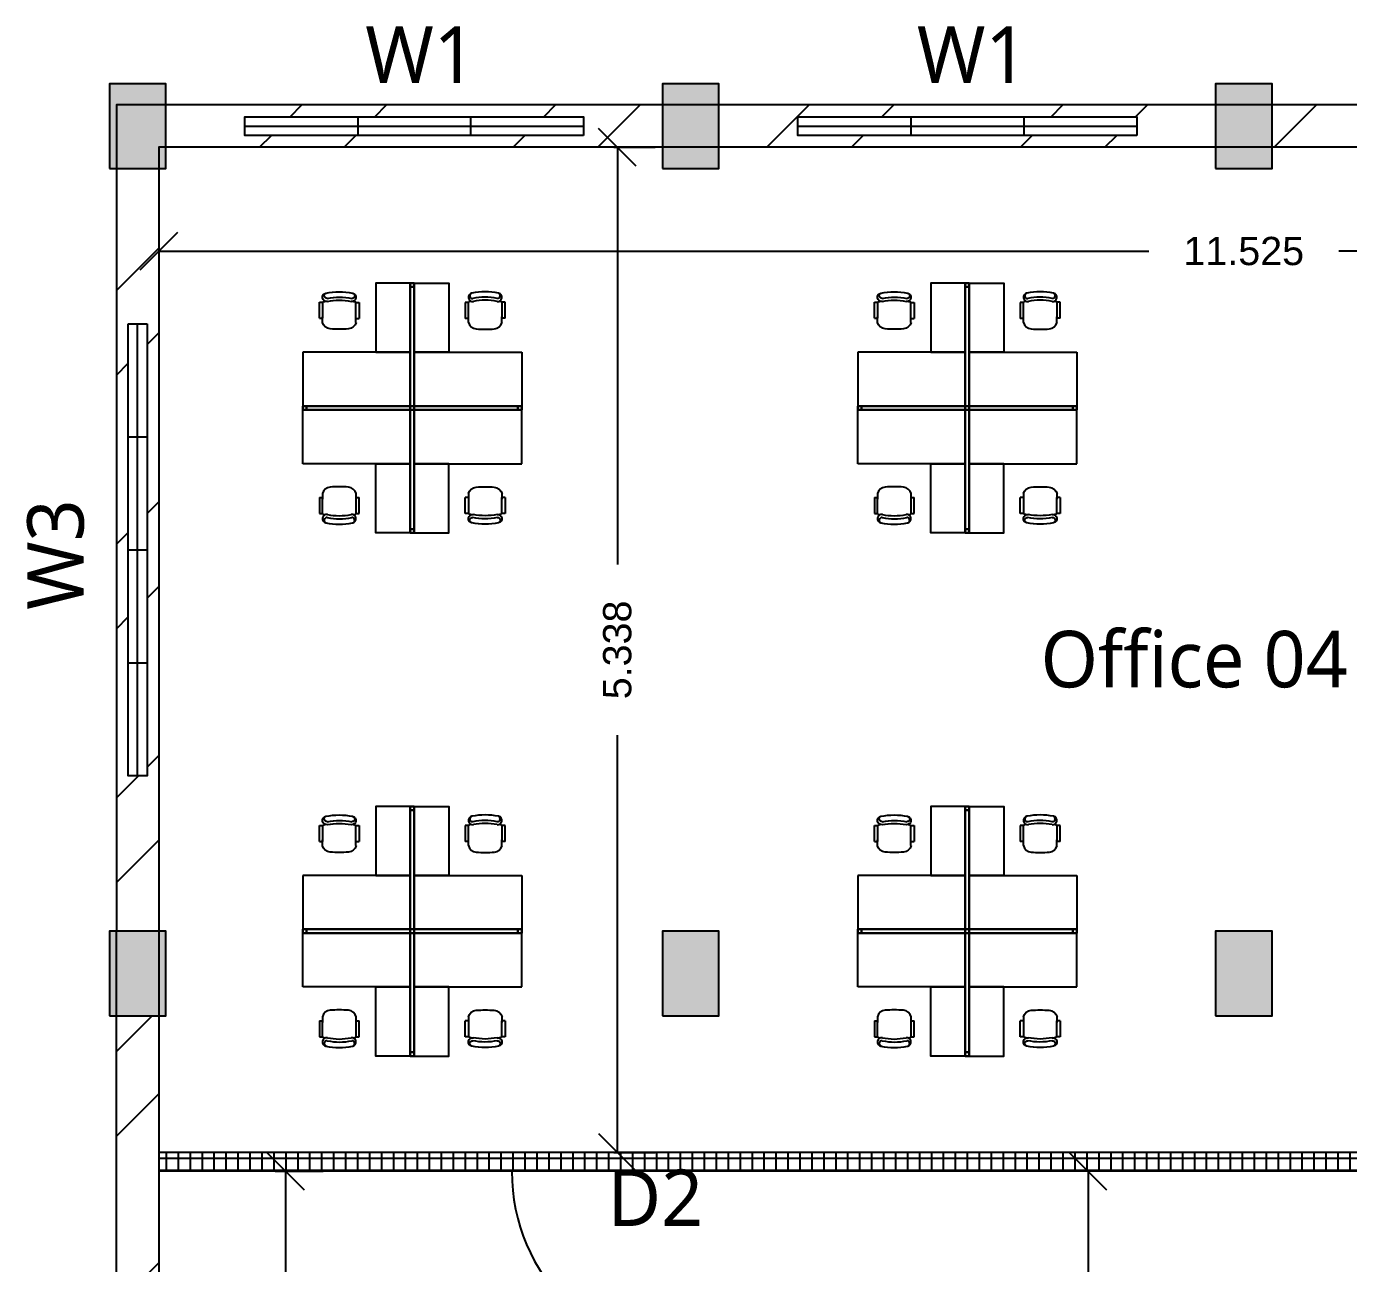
# Model space of a CAD drawing. Header units: millimetres. Extents: x 4123.3 to 4149.6, y 1802.2 to 1846.1.
# Drawn here: x 4123.99 to 4131.01, y 1839.56 to 1846.13 of the extents above; entities that cross this region are included whole.
import ezdxf

# ---------------------------------------------------------------- set-up
doc = ezdxf.new("R2010")
doc.units = ezdxf.units.MM
for name, color, linetype in [('Column hatch', 1, 'Continuous'), ('Doors', 90, 'Continuous'), ('Window', 50, 'Continuous')]:
    doc.layers.add(name, color=color, linetype=linetype)
doc.styles.add('Annotative', font='arial.ttf')
doc.dimstyles.new('Dim 2', dxfattribs={"dimtxt": 0.15, "dimasz": 0.2, "dimexe": 0.2, "dimexo": 0.2, "dimgap": 0.2, "dimtad": 0, "dimdec": 3, "dimdsep": 46, "dimtxsty": 'Annotative', "dimblk": 'OBLIQUE', "dimcen": 1, "dimadec": 0, "dimazin": 0, "dimtfac": 1, "dimtdec": 3, "dimtmove": 0, "dimatfit": 3, "dimfxl": 1, "dimarcsym": 0})
pattern_1 = [(45, (-7783.4231, -4078.2688), (-0.67351921, 0.67351921), []), (45, (-7782.9741, -4078.2688), (-0.67351921, 0.67351921), [])]

# ---------------------------------------------------------------- blocks, each defined once
blk = doc.blocks.new('CH3')
for p, q in [((-259, 349), (-259, 141)), ((-218, 349), (-259, 349)), ((-218, 142), (-218, 349)), ((259, 350), (218, 350)), ((218, 350), (218, 142)), ((259, 142), (259, 350)), ((-218, 89), (-218, 163)), ((218, 87), (218, 162))]:
    blk.add_line(p, q)
at = {"linetype": 'Continuous'}
for p, q in [((-218, 141), (-259, 141)), ((259, 142), (218, 142))]:
    blk.add_line(p, q, dxfattribs=at)
for centre, radius, start, end in [((-163, 416), 55.3, 99.8988, 279.7522), ((-166, 436), 35.2, 94.9128, 274.9128), ((0, -348), 836, 78.0899, 101.9101), ((-4, -349), 766, 78.0112, 101.9888), ((18, -535), 913, 91.1567, 100.8714), ((-18, -535), 913, 79.1286, 88.8433), ((163, 416), 55.3, 260.2478, 80.1012), ((159, 437), 36.2, 265.0872, 70.3213), ((-111, 115), 111, 193.2566, 265.9234), ((0, 1666), 1666, 265.9234, 274.0766), ((111, 115), 111, 274.0766, 345.8334)]:
    blk.add_arc(centre, radius, start, end, dxfattribs=at)
for centre, start, end in [((-181, 309), 90.7226, 132.8382), ((180, 309), 47.1618, 87.5717)]:
    blk.add_arc(centre, 54.9, start, end)
blk = doc.blocks.new('A$C2A483594')
for points in [[(950, 2350), (1400, 2350), (1400, 3250), (950, 3250)], [(1450, 3250), (1450, 3200), (1400, 3200), (1400, 3250)], [(1400, 3250), (1400, 3200), (1450, 3200), (1450, 3250)], [(1400, 3200), (1450, 3200), (1450, 1650), (1400, 1650)], [(1450, 3200), (1400, 3200), (1400, 1650), (1450, 1650)], [(1900, 2350), (1450, 2350), (1450, 3250), (1900, 3250)], [(0, 2350), (0, 1650), (1400, 1650), (1400, 2350)], [(2850, 2350), (2850, 1650), (1450, 1650), (1450, 2350)], [(0, 1600), (0, 1650), (50, 1650), (50, 1600)], [(0, 1650), (0, 1600), (50, 1600), (50, 1650)], [(0, 900), (0, 1600), (1400, 1600), (1400, 900)], [(50, 1600), (50, 1650), (1400, 1650), (1400, 1600)], [(50, 1650), (50, 1600), (1400, 1600), (1400, 1650)], [(1450, 1650), (1450, 1600), (1400, 1600), (1400, 1650)], [(1450, 1600), (1450, 1650), (1400, 1650), (1400, 1600)], [(1400, 1600), (1400, 1650), (1450, 1650), (1450, 1600)], [(1400, 1650), (1400, 1600), (1450, 1600), (1450, 1650)], [(1400, 50), (1450, 50), (1450, 1600), (1400, 1600)], [(1450, 50), (1400, 50), (1400, 1600), (1450, 1600)], [(2800, 1650), (2800, 1600), (1450, 1600), (1450, 1650)], [(2800, 1600), (2800, 1650), (1450, 1650), (1450, 1600)], [(2850, 900), (2850, 1600), (1450, 1600), (1450, 900)], [(2850, 1650), (2850, 1600), (2800, 1600), (2800, 1650)], [(2850, 1600), (2850, 1650), (2800, 1650), (2800, 1600)], [(950, 900), (1400, 900), (1400, 0), (950, 0)], [(1900, 900), (1450, 900), (1450, 0), (1900, 0)], [(1450, 0), (1450, 50), (1400, 50), (1400, 0)], [(1400, 0), (1400, 50), (1450, 50), (1450, 0)]]:
    blk.add_lwpolyline(points, close=True)
at = {"extrusion": (0, 0, -1), "zscale": -1}
blk.add_blockref('CH3', (-475, 2650), dxfattribs=at)
blk.add_blockref('CH3', (2375, 2650))
at = {"rotation": 180}
blk.add_blockref('CH3', (475, 600), dxfattribs=at)
at = {"extrusion": (0, 0, -1), "zscale": -1, "rotation": 180}
blk.add_blockref('CH3', (-2375, 600), dxfattribs=at)
blk = doc.blocks.new('_Oblique')
at = {"color": 0, "linetype": 'ByBlock', "lineweight": -2}
blk.add_line((-0.5, -0.5), (0.5, 0.5), dxfattribs=at)
blk = doc.blocks.new('*D84')
at = {"color": 0, "lineweight": -2, "transparency": 16777216}
for p, q in [((4125.3092, 1840.0514), (4125.5644, 1840.0514)), ((4125.3644, 1840.0514), (4125.3644, 1836.336)), ((4125.3644, 1831.7139), (4125.3644, 1835.4293)), ((4125.3092, 1831.7139), (4125.5644, 1831.7139))]:
    blk.add_line(p, q, dxfattribs=at)
at = {"layer": 'Defpoints', "color": 0, "transparency": 16777216}
for p in [(4125.1092, 1840.0514), (4125.3644, 1840.0514), (4125.1092, 1831.7139)]:
    blk.add_point(p, dxfattribs=at)
at = {"color": 0, "lineweight": -2, "transparency": 16777216, "xscale": 0.2, "yscale": 0.2, "zscale": 0.2}
for p, rotation in [((4125.3644, 1840.0514), 90), ((4125.3644, 1831.7139), 270)]:
    blk.add_blockref('_Oblique', p, dxfattribs=dict(at, rotation=rotation))
at = {"color": 0, "transparency": 16777216, "insert": (4125.3644, 1835.8826), "char_height": 0.15, "attachment_point": 5, "rotation": 90, "style": 'Annotative'}
blk.add_mtext('8.338', dxfattribs=at)
blk = doc.blocks.new('*D50')
at = {"color": 0, "lineweight": -2, "transparency": 16777216}
for p, q in [((4129.7311, 1840.0514), (4129.4265, 1840.0514)), ((4129.6265, 1840.0514), (4129.6265, 1838.9393)), ((4129.6265, 1837.1514), (4129.6265, 1838.2634)), ((4129.7311, 1837.1514), (4129.4265, 1837.1514))]:
    blk.add_line(p, q, dxfattribs=at)
at = {"layer": 'Defpoints', "color": 0, "transparency": 16777216}
for p in [(4129.6265, 1840.0514), (4129.9311, 1840.0514), (4129.9311, 1837.1514)]:
    blk.add_point(p, dxfattribs=at)
at = {"color": 0, "lineweight": -2, "transparency": 16777216, "xscale": 0.2, "yscale": 0.2, "zscale": 0.2}
for p, rotation in [((4129.6265, 1840.0514), 90), ((4129.6265, 1837.1514), 270)]:
    blk.add_blockref('_Oblique', p, dxfattribs=dict(at, rotation=rotation))
at = {"color": 0, "transparency": 16777216, "insert": (4129.6265, 1838.6014), "char_height": 0.15, "attachment_point": 5, "rotation": 90, "style": 'Annotative'}
blk.add_mtext('2.9', dxfattribs=at)
blk = doc.blocks.new('*D51')
at = {"color": 0, "lineweight": -2, "transparency": 16777216}
for p, q in [((4127.1082, 1845.4889), (4127.3265, 1845.4889)), ((4127.1265, 1845.4889), (4127.1265, 1843.2734)), ((4127.1265, 1840.1514), (4127.1265, 1842.3669)), ((4127.1082, 1840.1514), (4127.3265, 1840.1514))]:
    blk.add_line(p, q, dxfattribs=at)
at = {"layer": 'Defpoints', "color": 0, "transparency": 16777216}
for p in [(4126.9082, 1845.4889), (4127.1265, 1845.4889), (4126.9082, 1840.1514)]:
    blk.add_point(p, dxfattribs=at)
at = {"color": 0, "lineweight": -2, "transparency": 16777216, "xscale": 0.2, "yscale": 0.2, "zscale": 0.2}
for p, rotation in [((4127.1265, 1845.4889), 90), ((4127.1265, 1840.1514), 270)]:
    blk.add_blockref('_Oblique', p, dxfattribs=dict(at, rotation=rotation))
at = {"color": 0, "transparency": 16777216, "insert": (4127.1265, 1842.8201), "char_height": 0.15, "attachment_point": 5, "rotation": 90, "style": 'Annotative'}
blk.add_mtext('5.338', dxfattribs=at)
blk = doc.blocks.new('*D52')
at = {"color": 0, "lineweight": -2, "transparency": 16777216}
for p, q in [((4124.691, 1844.9631), (4124.691, 1844.7373)), ((4124.691, 1844.9373), (4129.9487, 1844.9373)), ((4136.216, 1844.9373), (4130.9584, 1844.9373)), ((4136.216, 1844.9631), (4136.216, 1844.7373))]:
    blk.add_line(p, q, dxfattribs=at)
at = {"layer": 'Defpoints', "color": 0, "transparency": 16777216}
for p in [(4124.691, 1845.1631), (4136.216, 1845.1631), (4136.216, 1844.9373)]:
    blk.add_point(p, dxfattribs=at)
at = {"color": 0, "lineweight": -2, "transparency": 16777216, "xscale": 0.2, "yscale": 0.2, "zscale": 0.2, "rotation": 180}
blk.add_blockref('_Oblique', (4124.691, 1844.9373), dxfattribs=at)
at = {"color": 0, "lineweight": -2, "transparency": 16777216, "xscale": 0.2, "yscale": 0.2, "zscale": 0.2}
blk.add_blockref('_Oblique', (4136.216, 1844.9373), dxfattribs=at)
at = {"color": 0, "transparency": 16777216, "insert": (4130.4535, 1844.9373), "char_height": 0.15, "attachment_point": 5, "style": 'Annotative'}
blk.add_mtext('11.525', dxfattribs=at)

msp = doc.modelspace()

# ---------------------------------------------------------------- hatches: boundary and pattern name
h = msp.add_hatch()
h.set_pattern_fill('ANSI32', color=256, scale=0.1)
h.set_pattern_definition(pattern_1)
h.paths.add_polyline_path([(4136.1785, 1845.7139), (4133.541, 1845.7139), (4133.541, 1845.4889), (4136.1785, 1845.4889)])
h.paths.add_polyline_path([(4135.7598, 1845.5514), (4133.9598, 1845.5514), (4133.9598, 1845.6514), (4135.7598, 1845.6514)], flags=16)
h.paths.add_polyline_path([(4133.241, 1845.7139), (4130.6035, 1845.7139), (4130.6035, 1845.4889), (4133.241, 1845.4889)])
h.paths.add_polyline_path([(4131.0223, 1845.6514), (4132.8223, 1845.6514), (4132.8223, 1845.5514), (4131.0223, 1845.5514)], flags=16)
h.paths.add_polyline_path([(4130.3035, 1845.7139), (4127.666, 1845.7139), (4127.666, 1845.4889), (4130.3035, 1845.4889)])
h.paths.add_polyline_path([(4129.8848, 1845.5514), (4128.0848, 1845.5514), (4128.0848, 1845.6514), (4129.8848, 1845.6514)], flags=16)
h.paths.add_polyline_path([(4127.366, 1845.7139), (4124.7285, 1845.7139), (4124.7285, 1845.4889), (4127.366, 1845.4889)])
h.paths.add_polyline_path([(4126.9473, 1845.5514), (4125.1473, 1845.5514), (4125.1473, 1845.6514), (4126.9473, 1845.6514)], flags=16)
h.paths.add_polyline_path([(4124.691, 1845.3764), (4124.466, 1845.3764), (4124.466, 1841.3264), (4124.691, 1841.3264)])
h.paths.add_polyline_path([(4124.6285, 1844.5514), (4124.6285, 1843.9514), (4124.6285, 1842.1514), (4124.5285, 1842.1514), (4124.5285, 1843.9514), (4124.5285, 1844.5514)], flags=16)
h.paths.add_polyline_path([(4136.441, 1840.8764), (4136.216, 1840.8764), (4136.216, 1840.0514), (4136.441, 1840.0514)])
h.paths.add_polyline_path([(4136.441, 1837.1514), (4136.216, 1837.1514), (4136.216, 1836.3264), (4136.441, 1836.3264)])
h = msp.add_hatch()
h.set_pattern_fill('NET', color=256, scale=0.02)
h.set_pattern_definition([(0, (-7783.42309, -4078.26881), (0, 0.0635), []), (90, (-7783.42309, -4078.26881), (-0.0635, 4e-18), [])])
h.paths.add_polyline_path([(4144.066, 1840.0564, -0.025047), (4143.966, 1840.0514), (4143.966, 1838.0514), (4147.966, 1838.0514), (4147.966, 1838.1514), (4144.066, 1838.1514)])
h.paths.add_polyline_path([(4144.991, 1841.1514), (4142.3535, 1841.1514), (4142.3535, 1841.0514), (4144.991, 1841.0514)])
h.paths.add_polyline_path([(4147.9285, 1841.1514), (4145.291, 1841.1514), (4145.291, 1841.0514), (4147.9285, 1841.0514)])
h.paths.add_polyline_path([(4142.0535, 1841.1514), (4140.4613, 1841.1514, -0.02385), (4140.466, 1841.0514), (4142.0535, 1841.0514)])
h.paths.add_polyline_path([(4145.0285, 1834.9701), (4143.716, 1834.9701), (4143.716, 1834.8701), (4145.0285, 1834.8701)])
h.paths.add_polyline_path([(4143.716, 1834.9701), (4143.616, 1834.9701), (4143.616, 1834.8701), (4143.716, 1834.8701)])
h.paths.add_polyline_path([(4143.716, 1835.2456, -0.033445), (4143.616, 1835.2389), (4143.616, 1834.9701), (4143.716, 1834.9701)])
h.paths.add_polyline_path([(4145.0285, 1833.9014), (4143.716, 1833.9014), (4143.716, 1833.8014), (4145.0285, 1833.8014)])
h.paths.add_polyline_path([(4143.716, 1833.9014), (4143.616, 1833.9014), (4143.616, 1833.8014), (4143.716, 1833.8014)])
h.paths.add_polyline_path([(4143.716, 1834.1268, -0.033445), (4143.616, 1834.1201), (4143.616, 1833.9014), (4143.716, 1833.9014)])
h.paths.add_polyline_path([(4143.716, 1833.0581, -0.033445), (4143.616, 1833.0514), (4143.616, 1832.8326), (4143.716, 1832.8326)])
h.paths.add_polyline_path([(4143.716, 1832.8326), (4143.616, 1832.8326), (4143.616, 1832.7326), (4143.716, 1832.7326)])
h.paths.add_polyline_path([(4145.0285, 1832.8326), (4143.716, 1832.8326), (4143.716, 1832.7326), (4145.0285, 1832.7326)])
h.paths.add_polyline_path([(4143.716, 1831.9893, -0.033445), (4143.616, 1831.9826), (4143.616, 1831.7139), (4143.716, 1831.7139)])
h.paths.add_polyline_path([(4146.6535, 1831.9893, -0.033445), (4146.5535, 1831.9826), (4146.5535, 1831.7139), (4146.6535, 1831.7139)])
h.paths.add_polyline_path([(4147.966, 1832.8326), (4146.6535, 1832.8326), (4146.6535, 1832.7326), (4147.966, 1832.7326)])
h.paths.add_polyline_path([(4146.6535, 1832.8326), (4146.5535, 1832.8326), (4146.5535, 1832.7326), (4146.6535, 1832.7326)])
h.paths.add_polyline_path([(4146.6535, 1833.0581, -0.033445), (4146.5535, 1833.0514), (4146.5535, 1832.8326), (4146.6535, 1832.8326)])
h.paths.add_polyline_path([(4147.966, 1833.9014), (4146.6535, 1833.9014), (4146.6535, 1833.8014), (4147.966, 1833.8014)])
h.paths.add_polyline_path([(4146.6535, 1833.9014), (4146.5535, 1833.9014), (4146.5535, 1833.8014), (4146.6535, 1833.8014)])
h.paths.add_polyline_path([(4146.6535, 1834.1268, -0.033445), (4146.5535, 1834.1201), (4146.5535, 1833.9014), (4146.6535, 1833.9014)])
h.paths.add_polyline_path([(4147.966, 1834.9701), (4146.6535, 1834.9701), (4146.6535, 1834.8701), (4147.966, 1834.8701)])
h.paths.add_polyline_path([(4146.6535, 1834.9701), (4146.5535, 1834.9701), (4146.5535, 1834.8701), (4146.6535, 1834.8701)])
h.paths.add_polyline_path([(4146.6535, 1835.2456, -0.033445), (4146.5535, 1835.2389), (4146.5535, 1834.9701), (4146.6535, 1834.9701)])
h.paths.add_polyline_path([(4133.441, 1835.8764), (4133.341, 1835.8764), (4133.341, 1831.8264), (4133.441, 1831.8264)])
h.paths.add_polyline_path([(4130.5035, 1835.8764), (4130.4035, 1835.8764), (4130.4035, 1831.8264), (4130.5035, 1831.8264)])
h.paths.add_polyline_path([(4127.5659, 1835.8764), (4127.4659, 1835.8764), (4127.4659, 1831.8264), (4127.5659, 1831.8264)])
h.paths.add_polyline_path([(4127.5659, 1839.0514), (4127.4659, 1839.0514), (4127.4659, 1836.3264), (4127.5659, 1836.3264)])
h.paths.add_polyline_path([(4132.3409, 1837.1514), (4128.716, 1837.1514), (4128.6159, 1837.1514), (4128.6159, 1837.0514), (4128.7113, 1837.0514), (4130.4035, 1837.0514), (4130.4035, 1836.3264), (4130.5035, 1836.3264), (4130.5035, 1837.0514), (4132.3456, 1837.0514, -0.02385)])
h.paths.add_polyline_path([(4133.441, 1837.0514), (4135.1333, 1837.0514, -0.02385), (4135.1285, 1837.1514), (4133.341, 1837.1514), (4133.341, 1836.3264), (4133.441, 1836.3264)])
h.paths.add_polyline_path([(4135.221, 1840.1514), (4124.691, 1840.1514), (4124.691, 1840.0514), (4135.216, 1840.0514, -0.025047)])
h = msp.add_hatch()
h.set_pattern_fill('ANSI32', color=256, scale=0.1)
h.set_pattern_definition(pattern_1)
h.paths.add_polyline_path([(4124.691, 1840.8764), (4124.466, 1840.8764), (4124.466, 1836.3264), (4124.691, 1836.3264)])
h.paths.add_polyline_path([(4124.6285, 1839.3889), (4124.6285, 1838.7889), (4124.6285, 1836.9889), (4124.5285, 1836.9889), (4124.5285, 1838.7889), (4124.5285, 1839.3889)], flags=16)
h.paths.add_polyline_path([(4124.691, 1835.8764), (4124.466, 1835.8764), (4124.466, 1831.8264), (4124.691, 1831.8264)])
h.paths.add_polyline_path([(4124.5285, 1835.0514), (4124.6285, 1835.0514), (4124.6285, 1834.4514), (4124.6285, 1832.6514), (4124.5285, 1832.6514), (4124.5285, 1834.4514)], flags=16)
h.paths.add_polyline_path([(4127.366, 1831.7139), (4124.7285, 1831.7139), (4124.7285, 1831.4889), (4127.366, 1831.4889)])
h.paths.add_polyline_path([(4125.1473, 1831.6514), (4126.9473, 1831.6514), (4126.9473, 1831.5514), (4125.1473, 1831.5514)], flags=16)
h.paths.add_polyline_path([(4130.3035, 1831.7139), (4127.666, 1831.7139), (4127.666, 1831.4889), (4130.3035, 1831.4889)])
h.paths.add_polyline_path([(4128.0848, 1831.6514), (4129.8848, 1831.6514), (4129.8848, 1831.5514), (4128.0848, 1831.5514)], flags=16)
h.paths.add_polyline_path([(4133.241, 1831.7139), (4130.6035, 1831.7139), (4130.6035, 1831.4889), (4133.241, 1831.4889)])
h.paths.add_polyline_path([(4131.0223, 1831.6514), (4132.8223, 1831.6514), (4132.8223, 1831.5514), (4131.0223, 1831.5514)], flags=16)
h.paths.add_polyline_path([(4136.1785, 1831.7139), (4133.541, 1831.7139), (4133.541, 1831.4889), (4136.1785, 1831.4889)])
h.paths.add_polyline_path([(4133.9598, 1831.6514), (4135.7598, 1831.6514), (4135.7598, 1831.5514), (4133.9598, 1831.5514)], flags=16)
h.paths.add_polyline_path([(4139.116, 1831.7139), (4136.4785, 1831.7139), (4136.4785, 1831.4889), (4139.116, 1831.4889)])
at = {"layer": 'Column hatch'}
h = msp.add_hatch(color=256, dxfattribs=at)
h.dxf.hatch_style = 1
h.paths.add_polyline_path([(4124.7285, 1845.8264), (4124.4285, 1845.8264), (4124.4285, 1845.3764), (4124.5785, 1845.3764), (4124.5785, 1845.6014), (4124.7285, 1845.6014)])
h.paths.add_polyline_path([(4124.7285, 1845.6014), (4124.5785, 1845.6014), (4124.5785, 1845.3764), (4124.7285, 1845.3764)], flags=17)
h.paths.add_polyline_path([(4127.666, 1845.8264), (4127.366, 1845.8264), (4127.366, 1845.6014), (4127.666, 1845.6014)])
h.paths.add_polyline_path([(4127.666, 1845.6014), (4127.366, 1845.6014), (4127.366, 1845.3764), (4127.666, 1845.3764)])
h.paths.add_polyline_path([(4130.6035, 1845.8264), (4130.3035, 1845.8264), (4130.3035, 1845.6014), (4130.6035, 1845.6014)])
h.paths.add_polyline_path([(4130.6035, 1845.6014), (4130.3035, 1845.6014), (4130.3035, 1845.3764), (4130.6035, 1845.3764)])
h.paths.add_polyline_path([(4133.541, 1845.8264), (4133.241, 1845.8264), (4133.241, 1845.6014), (4133.541, 1845.6014)])
h.paths.add_polyline_path([(4133.541, 1845.6014), (4133.241, 1845.6014), (4133.241, 1845.3764), (4133.541, 1845.3764)])
h.paths.add_polyline_path([(4136.4785, 1845.8264), (4136.1785, 1845.8264), (4136.1785, 1845.6014), (4136.4785, 1845.6014)])
h.paths.add_polyline_path([(4136.4785, 1845.6014), (4136.1785, 1845.6014), (4136.1785, 1845.3764), (4136.4785, 1845.3764)])
h.paths.add_polyline_path([(4139.416, 1845.8264), (4139.116, 1845.8264), (4139.116, 1845.6014), (4139.416, 1845.6014)])
h.paths.add_polyline_path([(4139.416, 1845.6014), (4139.116, 1845.6014), (4139.116, 1845.3764), (4139.416, 1845.3764)])
h.paths.add_polyline_path([(4142.3535, 1845.8264), (4142.0535, 1845.8264), (4142.0535, 1845.6014), (4142.3535, 1845.6014)])
h.paths.add_polyline_path([(4142.3535, 1845.6014), (4142.0535, 1845.6014), (4142.0535, 1845.3764), (4142.3535, 1845.3764)])
h.paths.add_polyline_path([(4145.291, 1845.8264), (4144.991, 1845.8264), (4144.991, 1845.6014), (4145.291, 1845.6014)])
h.paths.add_polyline_path([(4145.291, 1845.6014), (4144.991, 1845.6014), (4144.991, 1845.3764), (4145.291, 1845.3764)])
h.paths.add_polyline_path([(4148.2285, 1845.8264), (4147.9285, 1845.8264), (4147.9285, 1845.6014), (4148.0785, 1845.6014), (4148.0785, 1845.3764), (4148.2285, 1845.3764)])
h.paths.add_polyline_path([(4148.0785, 1845.6014), (4147.9285, 1845.6014), (4147.9285, 1845.3764), (4148.0785, 1845.3764)], flags=17)
h.paths.add_polyline_path([(4148.2285, 1841.3264), (4147.9285, 1841.3264), (4147.9285, 1840.8764), (4148.2285, 1840.8764)])
h.paths.add_polyline_path([(4145.291, 1841.3264), (4144.991, 1841.3264), (4144.991, 1841.1014), (4145.291, 1841.1014)])
h.paths.add_polyline_path([(4145.291, 1841.1014), (4144.991, 1841.1014), (4144.991, 1840.8764), (4145.291, 1840.8764)])
h.paths.add_polyline_path([(4142.3535, 1841.1014), (4142.0535, 1841.1014), (4142.0535, 1840.8764), (4142.3535, 1840.8764)])
h.paths.add_polyline_path([(4142.3535, 1841.3264), (4142.0535, 1841.3264), (4142.0535, 1841.1014), (4142.3535, 1841.1014)])
h.paths.add_polyline_path([(4139.416, 1841.3264), (4139.116, 1841.3264), (4139.116, 1841.1014), (4139.416, 1841.1014)])
h.paths.add_polyline_path([(4139.416, 1841.1014), (4139.116, 1841.1014), (4139.116, 1840.8764), (4139.416, 1840.8764)])
h.paths.add_polyline_path([(4136.4785, 1841.1014), (4136.1785, 1841.1014), (4136.1785, 1840.8764), (4136.4785, 1840.8764)])
h.paths.add_polyline_path([(4136.4785, 1841.3264), (4136.1785, 1841.3264), (4136.1785, 1841.1014), (4136.4785, 1841.1014)])
h.paths.add_polyline_path([(4133.541, 1841.1014), (4133.241, 1841.1014), (4133.241, 1840.8764), (4133.541, 1840.8764)])
h.paths.add_polyline_path([(4133.541, 1841.3264), (4133.241, 1841.3264), (4133.241, 1841.1014), (4133.541, 1841.1014)])
h.paths.add_polyline_path([(4130.6035, 1841.3264), (4130.3035, 1841.3264), (4130.3035, 1841.1014), (4130.6035, 1841.1014)])
h.paths.add_polyline_path([(4130.6035, 1841.1014), (4130.3035, 1841.1014), (4130.3035, 1840.8764), (4130.6035, 1840.8764)])
h.paths.add_polyline_path([(4127.666, 1841.1014), (4127.366, 1841.1014), (4127.366, 1840.8764), (4127.666, 1840.8764)])
h.paths.add_polyline_path([(4127.666, 1841.3264), (4127.366, 1841.3264), (4127.366, 1841.1014), (4127.666, 1841.1014)])
h.paths.add_polyline_path([(4124.7285, 1841.3264), (4124.4285, 1841.3264), (4124.4285, 1840.8764), (4124.7285, 1840.8764)])

# ---------------------------------------------------------------- linework, layer by layer
for p, q in [((4124.691, 1845.4889), (4124.691, 1843.3514)), ((4124.5285, 1844.5514), (4124.6285, 1844.5514)), ((4124.466, 1835.8764), (4124.466, 1841.3264)), ((4124.691, 1841.3264), (4124.691, 1835.8764)), ((4135.221, 1840.1514), (4124.691, 1840.1514)), ((4135.216, 1840.0514), (4124.691, 1840.0514))]:
    msp.add_line(p, q)
for points in [[(4148.0785, 1845.7139), (4124.7285, 1845.7139), (4124.466, 1845.7139), (4124.466, 1845.3764), (4124.466, 1841.3264)], [(4148.0785, 1845.4889), (4124.7285, 1845.4889), (4124.691, 1845.4889), (4124.691, 1845.3764), (4124.691, 1841.3264)]]:
    msp.add_lwpolyline(points)
msp.add_arc((4127.5659, 1840.0514), 1, 180, 270)
for points in [[(4124.4285, 1845.3764), (4124.7285, 1845.3764), (4124.7285, 1845.8264), (4124.4285, 1845.8264)], [(4127.366, 1845.3764), (4127.666, 1845.3764), (4127.666, 1845.8264), (4127.366, 1845.8264)], [(4130.3035, 1845.3764), (4130.6035, 1845.3764), (4130.6035, 1845.8264), (4130.3035, 1845.8264)], [(4124.4285, 1840.8764), (4124.7285, 1840.8764), (4124.7285, 1841.3264), (4124.4285, 1841.3264)], [(4127.366, 1840.8764), (4127.666, 1840.8764), (4127.666, 1841.3264), (4127.366, 1841.3264)], [(4130.3035, 1840.8764), (4130.6035, 1840.8764), (4130.6035, 1841.3264), (4130.3035, 1841.3264)]]:
    msp.add_lwpolyline(points, close=True, dxfattribs=at)
at = {"layer": 'Window'}
for p, q in [((4125.7473, 1845.6514), (4125.7473, 1845.5514)), ((4126.3473, 1845.6514), (4126.3473, 1845.5514)), ((4128.6848, 1845.6514), (4128.6848, 1845.5514)), ((4129.2848, 1845.6514), (4129.2848, 1845.5514)), ((4125.1473, 1845.6014), (4126.9473, 1845.6014)), ((4128.0848, 1845.6014), (4129.8848, 1845.6014)), ((4124.5285, 1843.9514), (4124.5285, 1844.5514)), ((4124.5785, 1843.9514), (4124.5785, 1844.5514)), ((4124.6285, 1844.5514), (4124.6285, 1843.9514)), ((4124.5785, 1842.1514), (4124.5785, 1843.9514)), ((4124.5285, 1843.3514), (4124.6285, 1843.3514)), ((4124.5285, 1842.7514), (4124.6285, 1842.7514))]:
    msp.add_line(p, q, dxfattribs=at)
for points in [[(4126.9473, 1845.5514), (4125.1473, 1845.5514), (4125.1473, 1845.6514), (4126.9473, 1845.6514)], [(4129.8848, 1845.5514), (4128.0848, 1845.5514), (4128.0848, 1845.6514), (4129.8848, 1845.6514)], [(4124.6285, 1843.9514), (4124.6285, 1842.1514), (4124.5285, 1842.1514), (4124.5285, 1843.9514)]]:
    msp.add_lwpolyline(points, close=True, dxfattribs=at)

# ---------------------------------------------------------------- block references
at = {"xscale": 0.0004080449434169658, "yscale": 0.0004080449434169658, "zscale": 0.0004080449434169658}
for p in [(4125.4556, 1843.4417), (4128.4033, 1843.4417), (4125.4556, 1840.6633), (4128.4033, 1840.6633)]:
    msp.add_blockref('A$C2A483594', p, dxfattribs=at)

# ---------------------------------------------------------------- texts
at = {"char_height": 0.5, "attachment_point": 1, "style": 'Annotative'}
for s, insert, width in [('{\\fMicrosoft YaHei Light|b0|i0|c0|p34;\\H0.6x;W1}', (4125.7879, 1846.1308), 0.653402), ('{\\fMicrosoft YaHei Light|b0|i0|c0|p34;\\H0.6x;W1}', (4128.7178, 1846.1308), 0.653402), ('{\\fMicrosoft YaHei Light|b0|i0|c0|p34;\\H0.6x;Office 04}', (4129.3743, 1842.921), 1.749321)]:
    msp.add_mtext(s, dxfattribs=dict(at, insert=insert, width=width))
at = {"insert": (4123.9922, 1843.0329), "char_height": 0.5, "width": 0.653402, "attachment_point": 1, "rotation": 90, "style": 'Annotative'}
msp.add_mtext('{\\fMicrosoft YaHei Light|b0|i0|c0|p34;\\H0.6x;W3}', dxfattribs=at)
at = {"layer": 'Doors', "insert": (4127.0737, 1840.0606), "char_height": 0.5, "width": 0.513745, "attachment_point": 1, "style": 'Annotative'}
msp.add_mtext('{\\fMicrosoft YaHei Light|b0|i0|c134|p34;\\H0.6x;D\\fMicrosoft YaHei Light|b0|i0|c0|p34;2\\fMicrosoft YaHei Light|b0|i0|c134|p34;\\H1.66667x; }', dxfattribs=at)

# ---------------------------------------------------------------- dimensions: what is measured, and where the dimension line sits
for base, p1, p2, picture, middle in [((4127.1264869056, 1845.4888619117), (4126.9081575513, 1840.1513619117), (4126.9081575513, 1845.4888619117), '*D51', (4127.1264869056, 1842.8201119117)), ((4125.3644127621, 1840.0513619117), (4125.1091597221, 1831.7138619117), (4125.1091597221, 1840.0513619117), '*D84', (4125.3644127621, 1835.8826119117)), ((4129.6265, 1840.0514), (4129.9311, 1837.1514), (4129.9311, 1840.0514), '*D50', (4129.6265, 1838.6014))]:
    dim = msp.add_linear_dim(base=base, p1=p1, p2=p2, angle=90, dimstyle='Dim 2')
    dim.commit()
    dim.dimension.update_dxf_attribs({"geometry": picture, "text_midpoint": middle})
dim = msp.add_linear_dim(base=(4136.216, 1844.9373), p1=(4124.691, 1845.1631), p2=(4136.216, 1845.1631), dimstyle='Dim 2')
dim.commit()
dim.dimension.update_dxf_attribs({"geometry": '*D52', "text_midpoint": (4130.4535, 1844.9373)})

doc.saveas('drawing.dxf')
